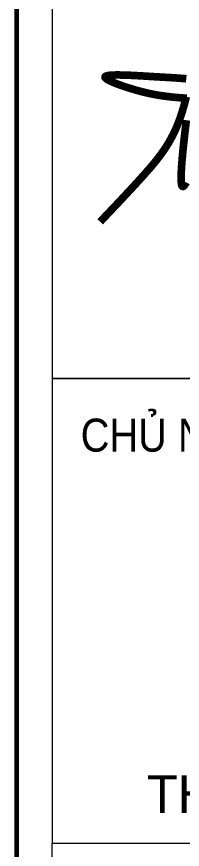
# Model space of a CAD drawing. Header units: millimetres. Extents: x -182770 to 489476, y -561170 to -280028.
# Drawn here: x 348776 to 349127, y -520788 to -519024 of the extents above; entities that cross this region are included whole.
import ezdxf
from ezdxf.enums import TextEntityAlignment as Align

# ---------------------------------------------------------------- set-up
doc = ezdxf.new("R2010")
doc.units = ezdxf.units.MM
doc.header["$MEASUREMENT"] = 0
for name, color, linetype, lineweight in [('Khungten_LCDI', 7, 'Continuous', 5), ('LC Dim', 8, 'Continuous', 18), ('LC ISO', 153, 'Continuous', 13), ('LC Net thay', 63, 'Continuous', 25), ('LC Text1', 3, 'Continuous', 20)]:
    doc.layers.add(name, color=color, linetype=linetype, lineweight=lineweight)
doc.styles.add('Khungten', font='VHAVAN.TTF', dxfattribs={"width": 0.9, "height": 5000})
doc.styles.add('LC 1', font='VHAVANB.TTF')
doc.styles.add('Title', font='VHBLACK.TTF', dxfattribs={"width": 0.8})
doc.styles.add('VNAVANTH', font='VHAVANB.TTF', dxfattribs={"width": 0.6})

# ---------------------------------------------------------------- blocks, each defined once
blk = doc.blocks.new('a tuan anh')
at = {"layer": 'LC ISO', "const_width": 30}
for points in [[(-1970.5, -413.4), (-1952.9, -394.7), (-1935.2, -376.1), (-1926.5, -366.8), (-1917.7, -357.5), (-1908.9, -348.3), (-1900.2, -339), (-1891.5, -329.8), (-1882.8, -320.6), (-1874.2, -311.4), (-1865.7, -302.2), (-1857.2, -293.1), (-1848.7, -283.9), (-1840.3, -274.9), (-1832, -265.8), (-1827.8, -261.3), (-1823.7, -256.8), (-1819.6, -252.3), (-1815.5, -247.8), (-1811.5, -243.3), (-1807.5, -238.8), (-1803.4, -234.3), (-1799.4, -229.9), (-1795.5, -225.4), (-1791.5, -221), (-1787.6, -216.5), (-1783.7, -212.1), (-1779.8, -207.7), (-1776, -203.2), (-1772.2, -198.8), (-1768.4, -194.3), (-1764.6, -189.9), (-1760.9, -185.4), (-1757.1, -180.9), (-1753.5, -176.4), (-1749.8, -171.8), (-1746.2, -167.2), (-1742.6, -162.6), (-1739, -158), (-1735.5, -153.3), (-1732, -148.5), (-1728.5, -143.8), (-1725.1, -138.9), (-1721.7, -134), (-1718.4, -129.1), (-1715, -124.1), (-1711.8, -119), (-1710.1, -116.4), (-1708.5, -113.8), (-1706.9, -111.2), (-1705.3, -108.6), (-1703.7, -106), (-1702.1, -103.3), (-1700.5, -100.6), (-1699, -97.9), (-1697.4, -95.2), (-1695.9, -92.5), (-1694.3, -89.7), (-1692.8, -86.9), (-1691.3, -84.1), (-1689.8, -81.3), (-1688.3, -78.4), (-1686.8, -75.6), (-1685.3, -72.7), (-1683.9, -69.7), (-1682.4, -66.8), (-1681, -63.8), (-1679.5, -60.8), (-1678.1, -57.8), (-1676.7, -54.7), (-1675.3, -51.7), (-1673.9, -48.5), (-1672.5, -45.4), (-1671.1, -42.2), (-1669.8, -39), (-1668.4, -35.8), (-1667.1, -32.6), (-1665.8, -29.3), (-1664.5, -26), (-1663.2, -22.6), (-1661.9, -19.2), (-1660.6, -15.8), (-1659.3, -12.4), (-1658.1, -8.9), (-1656.8, -5.4), (-1655.6, -1.8), (-1654.4, 1.7), (-1653.2, 5.4), (-1652, 9), (-1650.8, 12.7), (-1649.6, 16.4), (-1648.4, 20.2), (-1647.3, 23.9), (-1646.2, 27.7), (-1645, 31.5), (-1642.8, 39.2), (-1640.7, 46.9), (-1638.6, 54.6), (-1637.6, 58.5), (-1636.6, 62.3), (-1635.6, 66.1), (-1634.6, 69.9), (-1633.7, 73.6), (-1632.7, 77.4)], [(-1632.6, -15.1), (-1633.8, -24.6), (-1634.9, -34.1), (-1636.1, -43.7), (-1637.2, -53.3), (-1639.4, -72.4), (-1640.5, -82), (-1641.5, -91.5), (-1642.6, -100.9), (-1643.1, -105.6), (-1643.6, -110.3), (-1644.1, -115), (-1644.5, -119.6), (-1645, -124.2), (-1645.5, -128.8), (-1645.9, -133.3), (-1646.4, -137.8), (-1646.8, -142.3), (-1647.2, -146.7), (-1647.6, -151.1), (-1648, -155.5), (-1648.4, -159.8), (-1648.8, -164.1), (-1649.2, -168.3), (-1649.5, -172.4), (-1649.9, -176.6), (-1650.2, -180.6), (-1650.5, -184.6), (-1650.8, -188.6), (-1651.1, -192.4), (-1651.3, -196.3), (-1651.6, -200), (-1651.8, -203.7), (-1652, -207.3), (-1652.2, -210.9), (-1652.4, -214.4), (-1652.5, -217.8), (-1652.6, -219.5), (-1652.7, -221.1), (-1652.7, -222.7), (-1652.8, -224.4), (-1652.9, -226), (-1652.9, -227.5), (-1653, -229.1), (-1653, -230.6), (-1653, -232.1), (-1653.1, -233.6), (-1653.1, -235.1), (-1653.1, -236.5), (-1653.1, -238), (-1653.1, -239.4), (-1653.1, -240.7), (-1653.1, -242.1), (-1653.1, -243.4), (-1653.1, -244.7), (-1653.1, -246), (-1653.1, -247.3), (-1653, -248.5), (-1653, -249.7), (-1653, -250.9), (-1652.9, -252.1), (-1652.9, -253.2), (-1652.8, -254.3), (-1652.8, -255.4), (-1652.7, -256.4), (-1652.6, -257.5), (-1652.5, -258.5), (-1652.4, -259.5), (-1652.3, -260.4), (-1652.2, -261.3), (-1652.1, -262.2), (-1652, -263.1), (-1651.9, -263.9), (-1651.8, -264.7), (-1651.7, -265.5), (-1651.5, -266.3), (-1651.4, -267), (-1651.2, -267.7), (-1651.1, -268.4), (-1650.9, -269), (-1650.7, -269.6), (-1650.6, -270.2), (-1650.4, -270.7), (-1650.2, -271.2), (-1650, -271.7), (-1649.8, -272.1), (-1649.6, -272.6), (-1649.3, -272.9), (-1649.1, -273.3), (-1648.9, -273.6), (-1648.6, -273.9), (-1648.4, -274.1), (-1648.1, -274.4), (-1647.9, -274.5), (-1647.6, -274.7), (-1647.3, -274.8), (-1647, -274.9), (-1646.8, -275), (-1646.5, -275), (-1646.2, -275), (-1645.8, -274.9), (-1645.5, -274.9), (-1645.2, -274.8), (-1644.9, -274.6), (-1644.5, -274.5), (-1644.2, -274.3), (-1643.8, -274), (-1643.5, -273.8), (-1643.1, -273.5), (-1642.8, -273.2), (-1642.4, -272.8), (-1642, -272.5), (-1641.6, -272.1), (-1641.2, -271.6), (-1640.8, -271.2), (-1640.4, -270.7), (-1640, -270.2), (-1639.6, -269.6), (-1639.2, -269.1), (-1638.8, -268.5), (-1638.3, -267.8), (-1637.9, -267.2), (-1637.5, -266.5), (-1637, -265.8), (-1636.6, -265.1), (-1636.1, -264.3), (-1635.6, -263.5), (-1635.2, -262.7), (-1634.7, -261.9), (-1634.2, -261), (-1633.8, -260.2), (-1633.3, -259.2)], [(-1633, 147.4), (-1636, 147.7), (-1639.1, 148), (-1642.2, 148.3), (-1645.3, 148.6), (-1648.4, 148.9), (-1651.6, 149.1), (-1654.8, 149.4), (-1658.1, 149.6), (-1661.3, 149.9), (-1664.6, 150.1), (-1667.9, 150.3), (-1671.3, 150.5), (-1674.7, 150.8), (-1678.1, 151), (-1681.6, 151.2), (-1685.1, 151.4), (-1688.6, 151.6), (-1692.2, 151.8), (-1695.8, 152), (-1699.4, 152.3), (-1703.1, 152.5), (-1706.9, 152.7), (-1710.6, 152.9), (-1714.4, 153.1), (-1718.3, 153.3), (-1722.2, 153.5), (-1726.1, 153.8), (-1730.1, 154), (-1734.2, 154.2), (-1738.2, 154.5), (-1742.4, 154.7), (-1746.5, 155), (-1750.8, 155.2), (-1755, 155.5), (-1759.3, 155.7), (-1763.6, 156), (-1768, 156.3), (-1772.3, 156.5), (-1781.2, 157.1), (-1790, 157.6), (-1807.9, 158.7), (-1816.8, 159.2), (-1825.6, 159.7), (-1830, 159.9), (-1834.4, 160.2), (-1838.7, 160.4), (-1843, 160.6), (-1847.3, 160.8), (-1851.5, 161), (-1855.7, 161.2), (-1859.9, 161.4), (-1864, 161.5), (-1868.1, 161.7), (-1872.1, 161.8), (-1876, 161.9), (-1879.9, 162), (-1883.8, 162.1), (-1887.5, 162.2), (-1891.2, 162.2), (-1894.8, 162.3), (-1896.6, 162.3), (-1898.4, 162.3), (-1900.1, 162.3), (-1901.8, 162.3), (-1903.5, 162.3), (-1905.2, 162.3), (-1906.8, 162.3), (-1908.5, 162.3), (-1910.1, 162.3), (-1911.7, 162.2), (-1913.2, 162.2), (-1914.7, 162.2), (-1916.3, 162.1), (-1917.7, 162.1), (-1919.2, 162), (-1920.6, 162), (-1922, 161.9), (-1923.4, 161.8), (-1924.8, 161.7), (-1926.1, 161.7), (-1927.4, 161.6), (-1928.7, 161.5), (-1929.9, 161.4), (-1931.1, 161.3), (-1932.3, 161.1), (-1933.4, 161), (-1934.6, 160.9), (-1935.6, 160.8), (-1936.7, 160.6), (-1937.7, 160.5), (-1938.7, 160.3), (-1939.7, 160.2), (-1940.6, 160), (-1941.5, 159.8), (-1942.3, 159.6), (-1943.2, 159.4), (-1944, 159.2), (-1944.7, 159), (-1945.4, 158.8), (-1946.1, 158.6), (-1946.7, 158.4), (-1947.4, 158.1), (-1947.9, 157.9), (-1948.5, 157.7), (-1948.9, 157.4), (-1949.4, 157.1), (-1949.8, 156.9), (-1950.2, 156.6), (-1950.5, 156.3), (-1950.8, 156), (-1951.1, 155.7), (-1951.3, 155.4), (-1951.4, 155), (-1951.6, 154.7), (-1951.6, 154.4), (-1951.7, 154), (-1951.7, 153.7), (-1951.6, 153.3), (-1951.5, 152.9), (-1951.4, 152.5), (-1951.2, 152.1), (-1951, 151.7), (-1950.7, 151.3), (-1950.4, 150.9), (-1950, 150.4), (-1949.6, 150), (-1949.2, 149.6), (-1948.7, 149.1), (-1948.1, 148.6), (-1947.6, 148.2), (-1946.9, 147.7), (-1946.3, 147.2), (-1945.6, 146.7), (-1944.9, 146.2), (-1944.1, 145.7), (-1943.3, 145.2), (-1942.4, 144.6), (-1941.5, 144.1), (-1940.6, 143.6), (-1939.6, 143), (-1938.6, 142.5), (-1937.6, 141.9), (-1936.6, 141.3), (-1935.5, 140.8), (-1934.3, 140.2), (-1933.2, 139.6), (-1932, 139), (-1930.8, 138.5), (-1929.5, 137.9), (-1928.2, 137.3), (-1926.9, 136.7), (-1925.6, 136.1), (-1924.2, 135.5), (-1922.8, 134.8), (-1921.4, 134.2), (-1920, 133.6), (-1918.5, 133), (-1917, 132.4), (-1915.5, 131.7), (-1914, 131.1), (-1912.4, 130.5), (-1910.8, 129.8), (-1909.2, 129.2), (-1907.6, 128.6), (-1904.3, 127.3), (-1901, 126), (-1897.5, 124.7), (-1894, 123.4), (-1890.4, 122.2), (-1886.8, 120.9), (-1883.1, 119.6), (-1879.4, 118.3), (-1875.7, 117), (-1871.9, 115.8), (-1868, 114.5), (-1864.2, 113.2), (-1860.3, 112), (-1852.6, 109.6), (-1844.8, 107.2), (-1840.9, 106), (-1837, 104.9), (-1833.2, 103.8), (-1829.3, 102.7), (-1825.5, 101.6), (-1821.7, 100.6), (-1817.9, 99.6), (-1814.2, 98.6), (-1810.5, 97.6), (-1806.8, 96.7), (-1803.2, 95.8), (-1799.6, 94.9), (-1796, 94), (-1792.4, 93.1), (-1788.8, 92.3), (-1785.3, 91.5), (-1781.8, 90.7), (-1778.3, 90), (-1774.9, 89.2), (-1771.5, 88.5), (-1768.1, 87.8), (-1764.7, 87.1), (-1761.3, 86.5), (-1758, 85.8), (-1754.7, 85.2), (-1751.4, 84.6), (-1748.1, 84), (-1744.8, 83.5), (-1741.6, 82.9), (-1738.4, 82.4), (-1735.2, 81.9), (-1732, 81.4), (-1728.8, 80.9), (-1725.7, 80.4), (-1722.5, 80), (-1719.4, 79.5), (-1716.3, 79.1), (-1713.2, 78.7), (-1707.1, 77.9), (-1701, 77.2), (-1695, 76.5), (-1689, 75.8), (-1683.1, 75.2), (-1677.2, 74.7), (-1671.3, 74.1), (-1665.5, 73.6), (-1659.7, 73.2), (-1653.9, 72.7), (-1648.2, 72.3), (-1642.4, 71.9), (-1631, 71.1)]]:
    blk.add_lwpolyline(points, dxfattribs=at)
blk = doc.blocks.new('lcdi fix')
at = {"layer": 'Khungten_LCDI', "color": 5, "lineweight": 60}
blk.add_line((36600, 14650), (36600, -14650), dxfattribs=at)
at = {"layer": 'Khungten_LCDI', "color": 9, "lineweight": 15}
for points in [[(36750, 446.3), (40450, 446.3), (40450, 2437.2), (36750, 2437.2)], [(36750, -1521.9), (40450, -1521.9), (40450, 446.3), (36750, 446.3)], [(36750, -1521.9), (40450, -1521.9), (40450, -3535.5), (36750, -3535.5)]]:
    blk.add_lwpolyline(points, close=True, dxfattribs=at)
at = {"layer": 'LC Dim', "xscale": 1.08, "yscale": 1.08, "zscale": 1.08}
blk.add_blockref('a tuan anh', (39082.1, 1556.6), dxfattribs=at)
at = {"color": 7, "style": 'Khungten', "width": 0.9}
blk.add_text('chñ nhiÖm thiÕt kÕ - chief of design', height=140, dxfattribs=at).set_placement((38565.6, 136.4), align=Align.CENTER)
at = {"color": 7, "style": 'VNAVANTH'}
blk.add_text('ths. bïi tr\xadêng giang', height=160, dxfattribs=at).set_placement((38493.4, -1394.1), align=Align.CENTER)
at = {"color": 7, "style": 'Khungten', "width": 0.8}
for tag, p in [('REVISION', (39498.8, -10746.3)), ('NGAYHT', (39546.1, -11609.4))]:
    blk.add_attdef(tag, text='', height=200, dxfattribs=at).set_placement(p, align=Align.CENTER)
at = {"layer": 'LC Text1', "color": 3, "style": 'LC 1', "width": 1.834006}
for tag, p, p2 in [('TENBANVE1', (36912.7, -8885.8), (40339.1, -8885.8)), ('TENBANVE2', (36912.7, -9562.5), (40339.1, -9562.5))]:
    blk.add_attdef(tag, text='', height=250, dxfattribs=at).set_placement(p, p2, align=Align.FIT)
at = {"layer": 'LC Text1', "style": 'Title', "width": 0.7}
blk.add_attdef('SOBANVE', text='', height=250, dxfattribs=at).set_placement((39562, -13896.2), align=Align.CENTER)

msp = doc.modelspace()

# ---------------------------------------------------------------- block references
at = {"layer": 'LC Net thay', "xscale": 0.5000000000000013, "yscale": 0.5000000000000013, "zscale": 0.5000000000000013}
msp.add_blockref('lcdi fix', (330476.1, -520013.8), dxfattribs=at)

doc.saveas('drawing.dxf')
